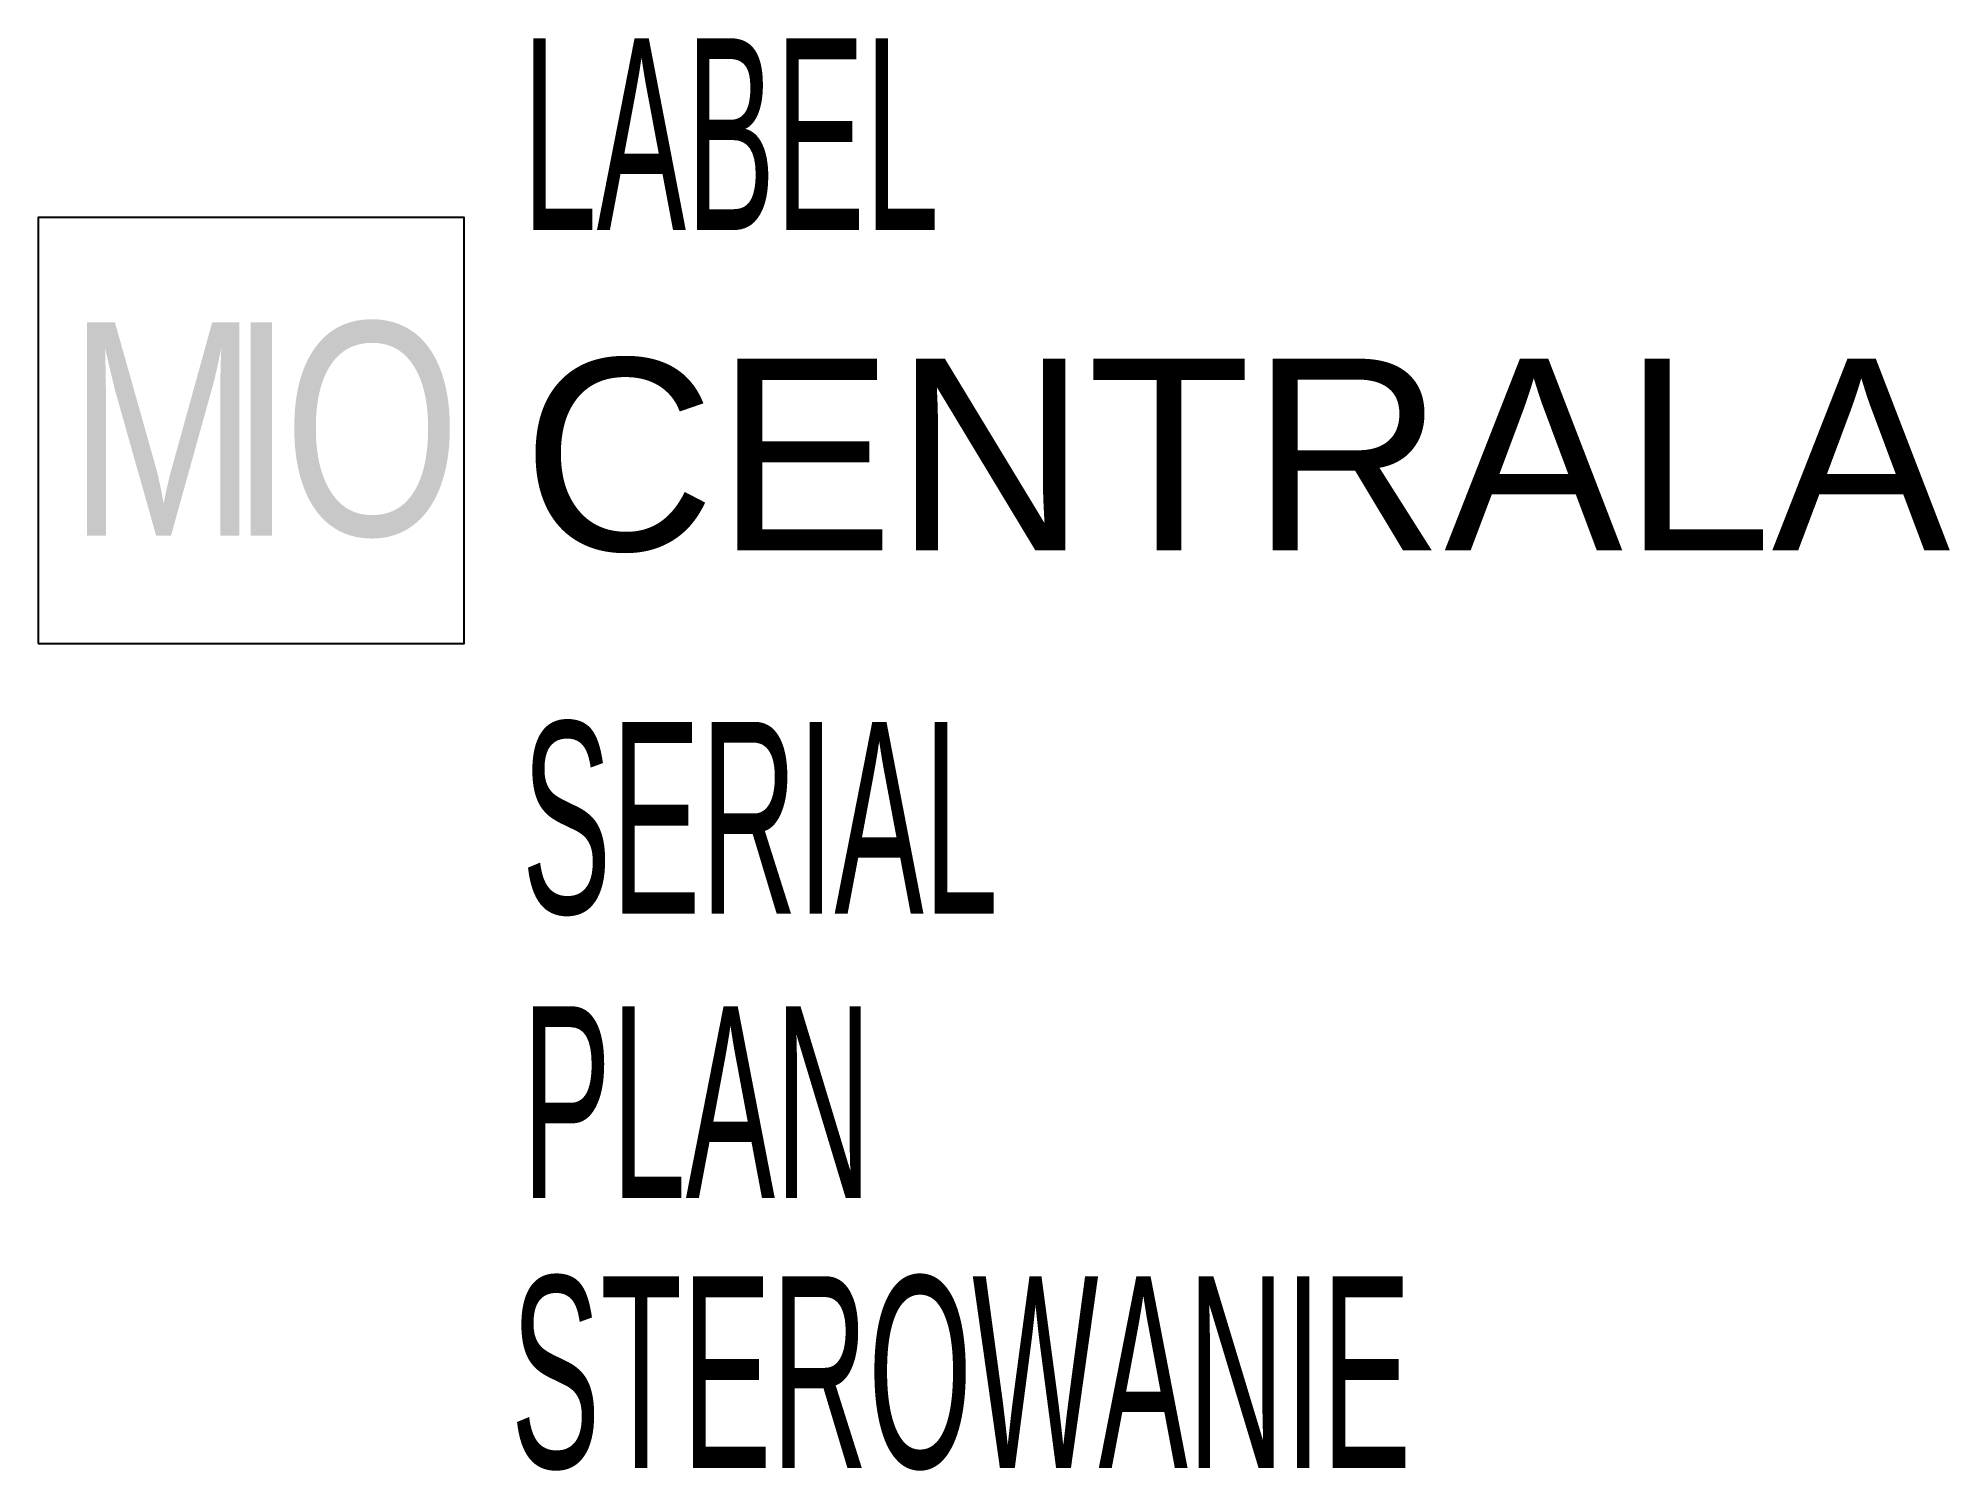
# Model space of a CAD drawing. Header units: millimetres. Extents: x 0 to 1795, y -776 to 568.
import ezdxf

# ---------------------------------------------------------------- set-up
doc = ezdxf.new("R2010")
doc.units = ezdxf.units.MM
doc.header["$LTSCALE"] = 0.25
doc.layers.get('0').update_dxf_attribs({"color": 252})
doc.styles.add('Opisest3', font='arial.ttf', dxfattribs={"width": 0.5})
doc.styles.get("Standard").update_dxf_attribs({"font": 'PM_SMPLX.shx'})

msp = doc.modelspace()

# ---------------------------------------------------------------- linework, layer by layer
msp.add_lwpolyline([(0, 0), (400, 0), (400, 400), (0, 400)], close=True)

# ---------------------------------------------------------------- texts
at = {"insert": (200, 200), "char_height": 200, "width": 400, "attachment_point": 5}
msp.add_mtext('\\T0.75;\\W0.8;MIO', dxfattribs=at)
at = {"style": 'Opisest3', "width": 0.5}
for tag, p, flags in [('LABEL', (454.5, 388.2), 9), ('SERIAL', (454.2, -253.5), 9), ('PLAN', (454.2, -520.5), 9), ('STEROWANIE', (443.9, -773.9), 8)]:
    msp.add_attdef(tag, p, 'xx', height=180, dxfattribs=dict(at, flags=flags))
at = {"style": 'Opisest3', "flags": 8}
msp.add_attdef('CENTRALA', (454.2, 87.4), 'xx', height=180, dxfattribs=at)

doc.saveas('drawing.dxf')
